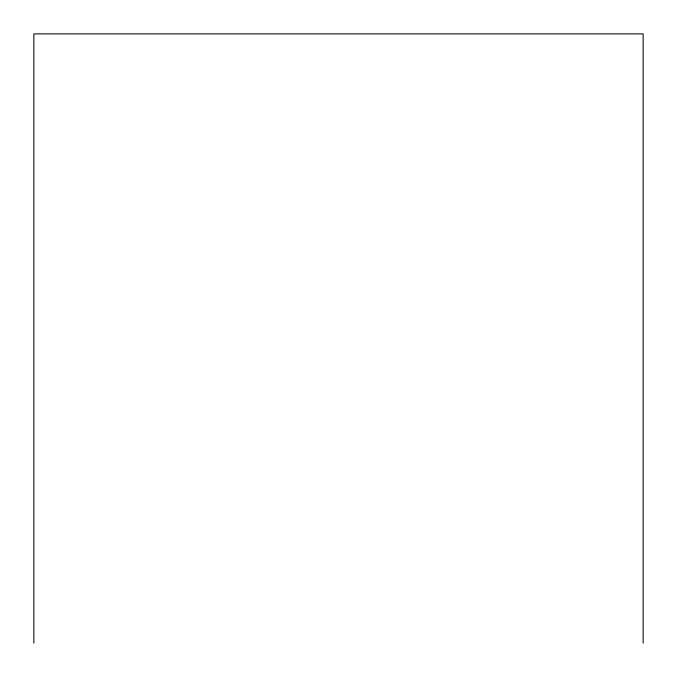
<?xml version="1.0" encoding="UTF-8"?>
<svg xmlns="http://www.w3.org/2000/svg" width="677" height="677" viewBox="0 0 677 677"><rect width="100%" height="100%" fill="white"/><g stroke="black" fill="none" stroke-linecap="round" stroke-linejoin="round"><path stroke-width="1.02" d="M643.15 643.116L643.15 33.884L33.85 33.884L33.85 643.116"/></g></svg>
